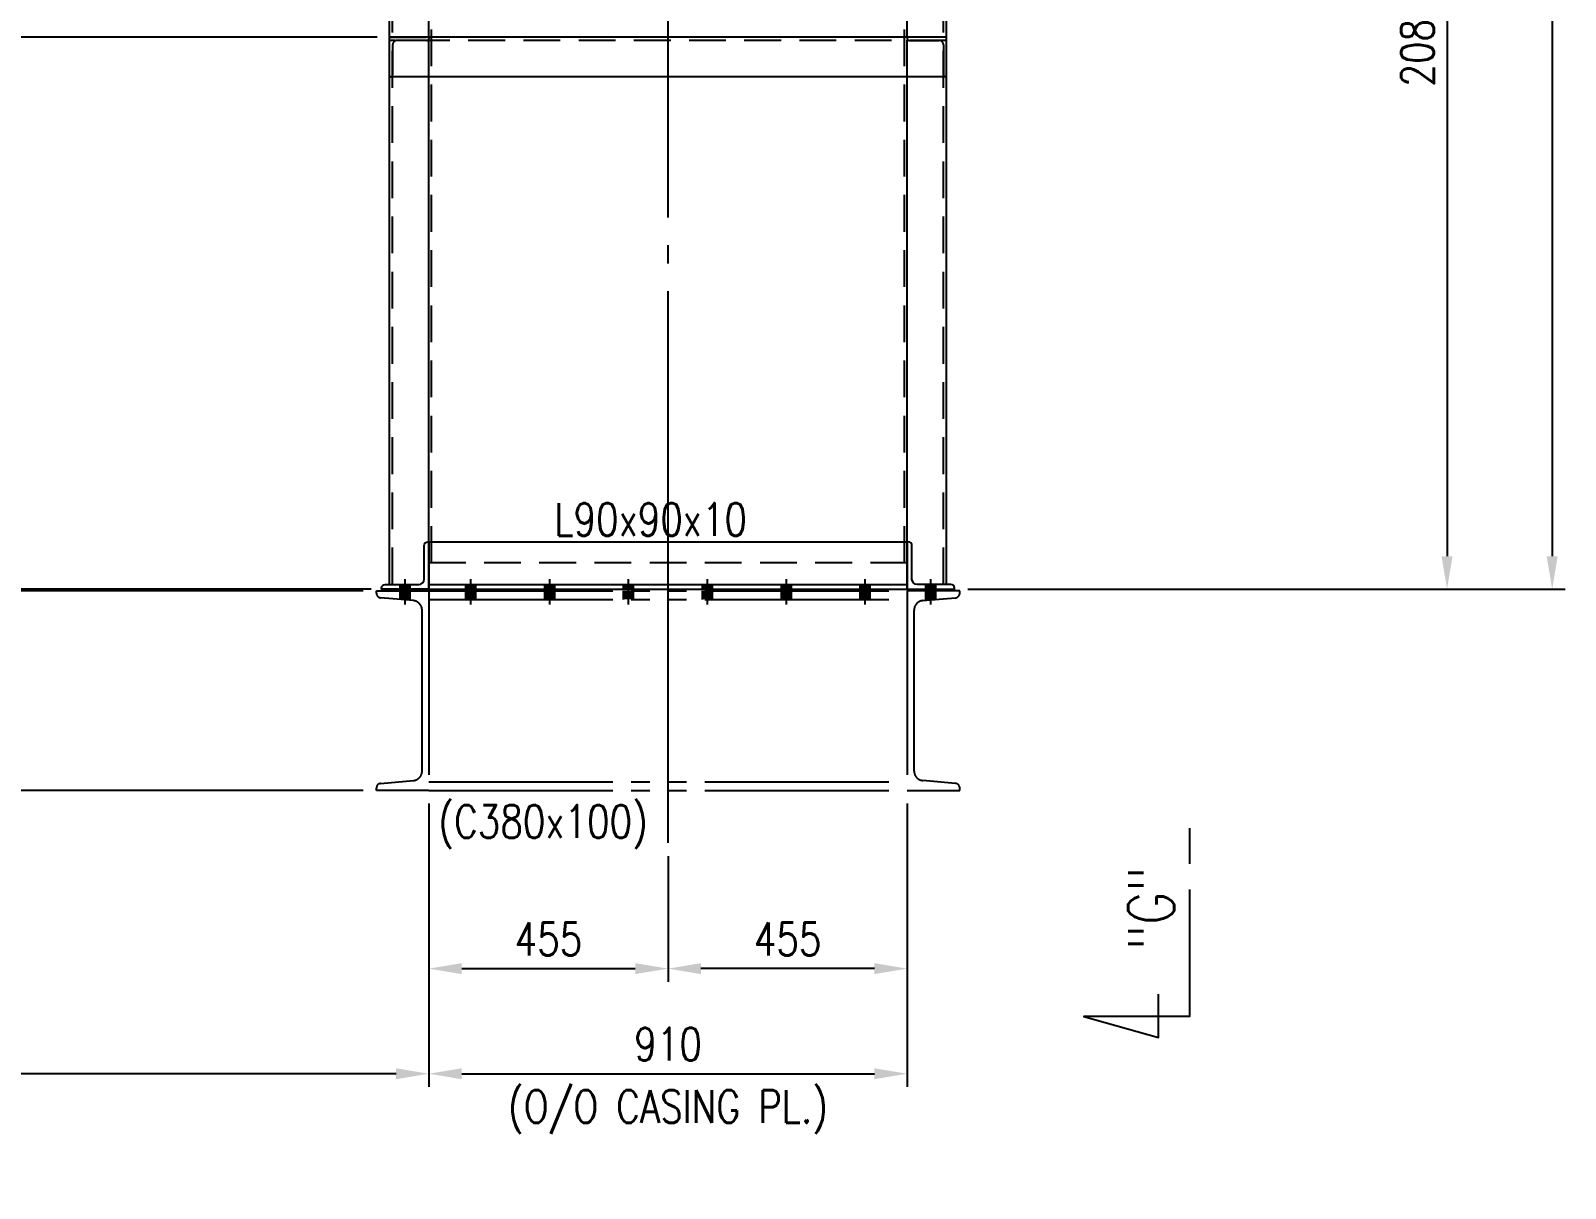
# Model space of a CAD drawing. Header units: millimetres. Extents: x 0 to 134087, y -49114 to 20834.
# Drawn here: x 5369 to 8289, y -42217 to -40014 of the extents above; entities that cross this region are included whole.
import ezdxf
from ezdxf.enums import TextEntityAlignment as Align

# ---------------------------------------------------------------- set-up
doc = ezdxf.new("R2010")
doc.units = ezdxf.units.MM
doc.header["$LTSCALE"] = 35
for name, pattern in [('JNK-CENTER', [34, 30, -1.5, 1, -1.5]), ('JNK-HIDDEN', [3, 2, -1]), ('JNK-PHANTOM', [15, 10, -1, 1, -1, 1, -1])]:
    doc.linetypes.add(name, pattern=pattern)
for name, color, linetype in [('CEN-R', 1, 'JNK-CENTER'), ('CON-C', 4, 'Continuous'), ('CON-G', 3, 'Continuous'), ('CON-Y', 2, 'Continuous'), ('Dim-W', 7, 'Continuous'), ('HID-Y', 2, 'JNK-HIDDEN'), ('PHA-M', 6, 'JNK-PHANTOM'), ('TXTT-C', 4, 'Continuous')]:
    doc.layers.add(name, color=color, linetype=linetype)
doc.styles.add('SIMPLEX', font='simplex.shx', dxfattribs={"width": 0.8})
doc.dimstyles.new('DIM25', dxfattribs={"dimscale": 25, "dimtxt": 2.5, "dimasz": 2.5, "dimexe": 1, "dimexo": 1, "dimgap": 1, "dimtad": 1, "dimdec": 1, "dimdsep": 46, "dimtxsty": 'SIMPLEX', "dimcen": 0, "dimclrt": 2, "dimazin": 2, "dimtfac": 1, "dimtdec": 1, "dimtix": 1, "dimtmove": 2, "dimatfit": 0, "dimfxl": 0.18, "dimtolj": 1, "dimtzin": 0, "dimarcsym": 0})

# ---------------------------------------------------------------- blocks, each defined once
blk = doc.blocks.new('*D2042')
at = {"layer": 'DEFPOINTS', "color": 0, "transparency": 16777216}
for p in [(2656.1, -41769), (2656.1, -41998.7), (6126.9, -41998.7)]:
    blk.add_point(p, dxfattribs=at)
at = {"layer": 'Dim-W', "color": 0, "lineweight": -2, "transparency": 16777216}
for p, q in [((2656.1, -41794), (2656.1, -42023.7)), ((6064.4, -41998.7), (2718.6, -41998.7))]:
    blk.add_line(p, q, dxfattribs=at)
at = {"layer": 'Dim-W', "color": 0, "transparency": 16777216}
for points in [[(2718.6, -41988.3), (2718.6, -42009.1), (2656.1, -41998.7)], [(6064.4, -41988.3), (6064.4, -42009.1), (6126.9, -41998.7)]]:
    blk.add_solid(points, dxfattribs=at)
at = {"layer": 'Dim-W', "color": 2, "transparency": 16777216, "insert": (4391.5, -41936.2), "char_height": 62.5, "attachment_point": 5, "style": 'SIMPLEX', "bg_fill": 3, "box_fill_scale": 1.1, "bg_fill_color": 256, "bg_fill_true_color": 13158600, "bg_fill_transparency": 0}
blk.add_mtext('\\A1;{\\L8811}', dxfattribs=at)
blk = doc.blocks.new('*D2051')
at = {"layer": 'DEFPOINTS', "color": 0, "transparency": 16777216}
for p in [(6026.9, -41079.6), (3977.1, -41459.6), (6026.9, -41459.6)]:
    blk.add_point(p, dxfattribs=at)
at = {"layer": 'Dim-W', "color": 0, "lineweight": -2, "transparency": 16777216}
for p, q in [((6001.9, -41079.6), (3952.1, -41079.6)), ((3977.1, -41142.1), (3977.1, -41397.1)), ((6001.9, -41459.6), (3952.1, -41459.6))]:
    blk.add_line(p, q, dxfattribs=at)
at = {"layer": 'Dim-W', "color": 0, "transparency": 16777216}
for points in [[(3966.7, -41142.1), (3987.5, -41142.1), (3977.1, -41079.6)], [(3966.7, -41397.1), (3987.5, -41397.1), (3977.1, -41459.6)]]:
    blk.add_solid(points, dxfattribs=at)
at = {"layer": 'Dim-W', "color": 2, "transparency": 16777216, "insert": (3920.9, -41269.6), "char_height": 62.5, "attachment_point": 5, "rotation": 90, "style": 'SIMPLEX', "bg_fill": 3, "box_fill_scale": 1.1, "bg_fill_color": 256, "bg_fill_true_color": 13158600, "bg_fill_transparency": 0}
blk.add_mtext('\\A1;380', dxfattribs=at)
blk = doc.blocks.new('*D2058')
at = {"layer": 'DEFPOINTS', "color": 0, "transparency": 16777216}
for p in [(6124.1, -35659.6), (7126.9, -41076.6), (8263.9, -41076.6)]:
    blk.add_point(p, dxfattribs=at)
at = {"layer": 'Dim-W', "color": 0, "lineweight": -2, "transparency": 16777216}
for p, q in [((6149.1, -35659.6), (8288.9, -35659.6)), ((8263.9, -35722.1), (8263.9, -41014.1)), ((7151.9, -41076.6), (8288.9, -41076.6))]:
    blk.add_line(p, q, dxfattribs=at)
at = {"layer": 'Dim-W', "color": 0, "transparency": 16777216}
for points in [[(8253.4, -35722.1), (8274.3, -35722.1), (8263.9, -35659.6)], [(8253.4, -41014.1), (8274.3, -41014.1), (8263.9, -41076.6)]]:
    blk.add_solid(points, dxfattribs=at)
at = {"layer": 'Dim-W', "color": 2, "transparency": 16777216, "insert": (8207.6, -38370.6), "char_height": 62.5, "attachment_point": 5, "rotation": 90, "style": 'SIMPLEX', "bg_fill": 3, "box_fill_scale": 1.1, "bg_fill_color": 256, "bg_fill_true_color": 13158600, "bg_fill_transparency": 0}
blk.add_mtext('\\A1;5417', dxfattribs=at)
blk = doc.blocks.new('SECMARK2')
at = {"layer": 'TXTT-C'}
blk.add_line((0, 0), (-2.72, 0), dxfattribs=at)
blk.add_lwpolyline([(-4.67, 0), (-14.32, 0), (-14.32, 8.05), (-15.93, 2.38), (-12.63, 2.38)], dxfattribs=at)
at = {"layer": 'TXTT-C', "style": 'SIMPLEX', "width": 1.17}
blk.add_attdef('TAG', text='', height=3.5, dxfattribs=at).set_placement((-7.82, 1.36), align=Align.CENTER)
blk = doc.blocks.new('*D2068')
at = {"layer": 'DEFPOINTS', "color": 0, "transparency": 16777216}
for p in [(6052.7, -38992.6), (3977.1, -41076.6), (6041.8, -41076.6)]:
    blk.add_point(p, dxfattribs=at)
at = {"layer": 'Dim-W', "color": 0, "lineweight": -2, "transparency": 16777216}
for p, q in [((6027.7, -38992.6), (3952.1, -38992.6)), ((3977.1, -39055.1), (3977.1, -41014.1)), ((6016.8, -41076.6), (3952.1, -41076.6))]:
    blk.add_line(p, q, dxfattribs=at)
at = {"layer": 'Dim-W', "color": 0, "transparency": 16777216}
for points in [[(3966.7, -39055.1), (3987.5, -39055.1), (3977.1, -38992.6)], [(3966.7, -41014.1), (3987.5, -41014.1), (3977.1, -41076.6)]]:
    blk.add_solid(points, dxfattribs=at)
at = {"layer": 'Dim-W', "color": 2, "transparency": 16777216, "insert": (3920.9, -40034.6), "char_height": 62.5, "attachment_point": 5, "rotation": 90, "style": 'SIMPLEX', "bg_fill": 3, "box_fill_scale": 1.1, "bg_fill_color": 256, "bg_fill_true_color": 13158600, "bg_fill_transparency": 0}
blk.add_mtext('\\A1;2084', dxfattribs=at)
blk = doc.blocks.new('*D2069')
at = {"layer": 'DEFPOINTS', "color": 0, "transparency": 16777216}
for p in [(6052.7, -38992.6), (4177.1, -40026.6), (6053.5, -40026.6)]:
    blk.add_point(p, dxfattribs=at)
at = {"layer": 'Dim-W', "color": 0, "lineweight": -2, "transparency": 16777216}
for p, q in [((6027.7, -38992.6), (4152.1, -38992.6)), ((4177.1, -39055.1), (4177.1, -39964.1)), ((6028.5, -40026.6), (4152.1, -40026.6))]:
    blk.add_line(p, q, dxfattribs=at)
at = {"layer": 'Dim-W', "color": 0, "transparency": 16777216}
for points in [[(4166.7, -39055.1), (4187.5, -39055.1), (4177.1, -38992.6)], [(4166.7, -39964.1), (4187.5, -39964.1), (4177.1, -40026.6)]]:
    blk.add_solid(points, dxfattribs=at)
at = {"layer": 'Dim-W', "color": 2, "transparency": 16777216, "insert": (4120.9, -39509.6), "char_height": 62.5, "attachment_point": 5, "rotation": 90, "style": 'SIMPLEX', "bg_fill": 3, "box_fill_scale": 1.1, "bg_fill_color": 256, "bg_fill_true_color": 13158600, "bg_fill_transparency": 0}
blk.add_mtext('\\A1;1034', dxfattribs=at)
blk = doc.blocks.new('*D2070')
at = {"layer": 'DEFPOINTS', "color": 0, "transparency": 16777216}
for p in [(6053.5, -40026.6), (4177.1, -41076.6), (6041.8, -41076.6)]:
    blk.add_point(p, dxfattribs=at)
at = {"layer": 'Dim-W', "color": 0, "lineweight": -2, "transparency": 16777216}
for p, q in [((6028.5, -40026.6), (4152.1, -40026.6)), ((4177.1, -40089.1), (4177.1, -41014.1)), ((6016.8, -41076.6), (4152.1, -41076.6))]:
    blk.add_line(p, q, dxfattribs=at)
at = {"layer": 'Dim-W', "color": 0, "transparency": 16777216}
for points in [[(4166.7, -40089.1), (4187.5, -40089.1), (4177.1, -40026.6)], [(4166.7, -41014.1), (4187.5, -41014.1), (4177.1, -41076.6)]]:
    blk.add_solid(points, dxfattribs=at)
at = {"layer": 'Dim-W', "color": 2, "transparency": 16777216, "insert": (4120.9, -40551.6), "char_height": 62.5, "attachment_point": 5, "rotation": 90, "style": 'SIMPLEX', "bg_fill": 3, "box_fill_scale": 1.1, "bg_fill_color": 256, "bg_fill_true_color": 13158600, "bg_fill_transparency": 0}
blk.add_mtext('\\A1;1050', dxfattribs=at)
blk = doc.blocks.new('*D2112')
at = {"layer": 'DEFPOINTS', "color": 0, "transparency": 16777216}
for p in [(6126.9, -41459.4), (7036.9, -41459.4), (7036.9, -41998.7)]:
    blk.add_point(p, dxfattribs=at)
at = {"layer": 'Dim-W', "color": 0, "lineweight": -2, "transparency": 16777216}
for p, q in [((6126.9, -41484.4), (6126.9, -42023.7)), ((7036.9, -41484.4), (7036.9, -42023.7)), ((6189.4, -41998.7), (6974.4, -41998.7))]:
    blk.add_line(p, q, dxfattribs=at)
at = {"layer": 'Dim-W', "color": 0, "transparency": 16777216}
for points in [[(6189.4, -41988.3), (6189.4, -42009.1), (6126.9, -41998.7)], [(6974.4, -41988.3), (6974.4, -42009.1), (7036.9, -41998.7)]]:
    blk.add_solid(points, dxfattribs=at)
at = {"layer": 'Dim-W', "color": 2, "transparency": 16777216, "char_height": 62.5, "attachment_point": 5, "style": 'SIMPLEX'}
for s, insert in [('\\A1;910', (6581.9, -41942.4)), ('\\A1;(O/O CASING PL.)', (6581.9, -42071.3))]:
    blk.add_mtext(s, dxfattribs=dict(at, insert=insert))
blk = doc.blocks.new('*D2071')
at = {"layer": 'DEFPOINTS', "color": 0, "transparency": 16777216}
for p in [(6126.9, -41459.6), (6581.9, -41559.6), (6581.9, -41798.7)]:
    blk.add_point(p, dxfattribs=at)
at = {"layer": 'Dim-W', "color": 0, "lineweight": -2, "transparency": 16777216}
for p, q in [((6126.9, -41484.6), (6126.9, -41823.7)), ((6581.9, -41584.6), (6581.9, -41823.7)), ((6189.4, -41798.7), (6519.4, -41798.7))]:
    blk.add_line(p, q, dxfattribs=at)
at = {"layer": 'Dim-W', "color": 0, "transparency": 16777216}
for points in [[(6189.4, -41788.3), (6189.4, -41809.1), (6126.9, -41798.7)], [(6519.4, -41788.3), (6519.4, -41809.1), (6581.9, -41798.7)]]:
    blk.add_solid(points, dxfattribs=at)
at = {"layer": 'Dim-W', "color": 2, "transparency": 16777216, "insert": (6354.4, -41742.4), "char_height": 62.5, "attachment_point": 5, "style": 'SIMPLEX', "bg_fill": 3, "box_fill_scale": 1.1, "bg_fill_color": 256, "bg_fill_true_color": 13158600, "bg_fill_transparency": 0}
blk.add_mtext('\\A1;455', dxfattribs=at)
blk = doc.blocks.new('*D2072')
at = {"layer": 'DEFPOINTS', "color": 0, "transparency": 16777216}
for p in [(7036.9, -41459.6), (6581.9, -41559.6), (6581.9, -41798.7)]:
    blk.add_point(p, dxfattribs=at)
at = {"layer": 'Dim-W', "color": 0, "lineweight": -2, "transparency": 16777216}
for p, q in [((7036.9, -41484.6), (7036.9, -41823.7)), ((6581.9, -41584.6), (6581.9, -41823.7)), ((6974.4, -41798.7), (6644.4, -41798.7))]:
    blk.add_line(p, q, dxfattribs=at)
at = {"layer": 'Dim-W', "color": 0, "transparency": 16777216}
for points in [[(6644.4, -41788.3), (6644.4, -41809.1), (6581.9, -41798.7)], [(6974.4, -41788.3), (6974.4, -41809.1), (7036.9, -41798.7)]]:
    blk.add_solid(points, dxfattribs=at)
at = {"layer": 'Dim-W', "color": 2, "transparency": 16777216, "insert": (6809.4, -41742.4), "char_height": 62.5, "attachment_point": 5, "style": 'SIMPLEX', "bg_fill": 3, "box_fill_scale": 1.1, "bg_fill_color": 256, "bg_fill_true_color": 13158600, "bg_fill_transparency": 0}
blk.add_mtext('\\A1;455', dxfattribs=at)
blk = doc.blocks.new('*D2074')
at = {"layer": 'DEFPOINTS', "color": 0, "transparency": 16777216}
for p in [(7111.9, -38992.6), (7126.9, -41076.6), (8063.9, -41076.6)]:
    blk.add_point(p, dxfattribs=at)
at = {"layer": 'Dim-W', "color": 0, "lineweight": -2, "transparency": 16777216}
for p, q in [((7136.9, -38992.6), (8088.9, -38992.6)), ((8063.9, -39055.1), (8063.9, -41014.1)), ((7151.9, -41076.6), (8088.9, -41076.6))]:
    blk.add_line(p, q, dxfattribs=at)
at = {"layer": 'Dim-W', "color": 0, "transparency": 16777216}
for points in [[(8053.4, -39055.1), (8074.3, -39055.1), (8063.9, -38992.6)], [(8053.4, -41014.1), (8074.3, -41014.1), (8063.9, -41076.6)]]:
    blk.add_solid(points, dxfattribs=at)
at = {"layer": 'Dim-W', "color": 2, "transparency": 16777216, "insert": (8007.6, -40034.6), "char_height": 62.5, "attachment_point": 5, "rotation": 90, "style": 'SIMPLEX', "bg_fill": 3, "box_fill_scale": 1.1, "bg_fill_color": 256, "bg_fill_true_color": 13158600, "bg_fill_transparency": 0}
blk.add_mtext('\\A1;2084', dxfattribs=at)

msp = doc.modelspace()

# ---------------------------------------------------------------- hatches: boundary and pattern name
at = {"layer": 'Dim-W'}
h = msp.add_hatch(color=256, dxfattribs=at)
h.paths.add_polyline_path([(6081.9353, -41067.6369), (6072.4353, -41067.6369), (6072.4353, -41076.6369), (6081.9353, -41076.6369)])
h.paths.add_polyline_path([(6091.4353, -41067.6369), (6081.9353, -41067.6369), (6081.9353, -41076.6369), (6091.4353, -41076.6369)])
h.paths.add_polyline_path([(6081.9353, -41079.6369), (6072.4353, -41079.6369), (6072.4353, -41096.3119), (6081.9353, -41097.1431)])
h.paths.add_polyline_path([(6091.4353, -41079.6369), (6081.9353, -41079.6369), (6081.9353, -41097.1431), (6091.4353, -41097.9742)])

# ---------------------------------------------------------------- linework, layer by layer
at = {"layer": 'CEN-R'}
for p, q in [((6581.9353, -41559.6369), (6581.9353, -38839.6369)), ((6081.9353, -41105.6369), (6081.9353, -41057.6369))]:
    msp.add_line(p, q, dxfattribs=at)
at = {"layer": 'HID-Y'}
for p, q in [((6072.4353, -41076.6369), (6072.4353, -41067.6369)), ((6091.4353, -41076.6369), (6091.4353, -41067.6369)), ((6072.4353, -41096.3119), (6072.4353, -41079.6369)), ((6091.4353, -41097.9742), (6091.4353, -41079.6369))]:
    msp.add_line(p, q, dxfattribs=at)
at = {"layer": 'PHA-M'}
for p, q in [((6126.9353, -41096.1369), (7036.9353, -41096.1369)), ((6126.9353, -41443.1369), (7036.9353, -41443.1369)), ((6126.9353, -41459.6369), (7036.9353, -41459.6369))]:
    msp.add_line(p, q, dxfattribs=at)

# ---------------------------------------------------------------- block references
at = {"layer": 'Dim-W'}
ref = msp.add_blockref('SECMARK2', (7574.2096, -41531.545), dxfattribs=dict(at, xscale=25, yscale=25, zscale=25, rotation=90.00000000000001))
ref.add_attrib('TAG', '"G"', (7544.7096, -41763.4449), dxfattribs={"layer": 'CON-C', "height": 87.5, "rotation": 90, "style": 'SIMPLEX', "width": 0.8})

# ---------------------------------------------------------------- texts
at = {"layer": 'CON-Y', "style": 'SIMPLEX', "width": 0.8}
msp.add_text('(C380x100)', height=62.5, dxfattribs=at).set_placement((6145.0064, -41550.0099))

# ---------------------------------------------------------------- dimensions: what is measured, and where the dimension line sits
at = {"layer": 'Dim-W'}
dim = msp.add_linear_dim(base=(3977.1207, -41459.6369), p1=(6026.9353, -41079.6369), p2=(6026.9353, -41459.6369), angle=90, dimstyle='DIM25', override={"dimdec": 0, "dimadec": 1, "dimazin": 3, "dimtdec": 0, "dimtix": 0, "dimtfill": 1}, dxfattribs=at)
dim.commit()
dim.dimension.update_dxf_attribs({"geometry": '*D2051', "text_midpoint": (3920.8707, -41269.6369)})
dim = msp.add_linear_dim(base=(2656.1026, -41998.6852), p1=(6126.9353, -41998.6852), p2=(2656.1026, -41768.9819), angle=180, text='{\\L8811}', dimstyle='DIM25', override={"dimdec": 0, "dimtdec": 0, "dimtfill": 1}, dxfattribs=at)
dim.commit()
dim.dimension.update_dxf_attribs({"geometry": '*D2042', "text_midpoint": (4391.519, -41936.1852)})

# ---------------------------------------------------------------- next in the draw order: dimensions: what is measured, and where the dimension line sits
dim = msp.add_linear_dim(base=(8263.861, -41076.6369), p1=(6124.0914, -35659.6369), p2=(7126.9353, -41076.6369), angle=90, dimstyle='DIM25', override={"dimdec": 0, "dimadec": 1, "dimazin": 3, "dimtdec": 0, "dimtix": 0, "dimtmove": 0, "dimtfill": 1}, dxfattribs=at)
dim.commit()
dim.dimension.update_dxf_attribs({"geometry": '*D2058', "text_midpoint": (8263.861, -38370.6369), "dimtype": 160})
dim = msp.add_linear_dim(base=(3977.1207, -41076.6369), p1=(6052.6818, -38992.6369), p2=(6041.7561, -41076.6369), angle=90, dimstyle='DIM25', override={"dimdec": 0, "dimtdec": 0, "dimtix": 0, "dimatfit": 2, "dimtfill": 1}, dxfattribs=at)
dim.commit()
dim.dimension.update_dxf_attribs({"geometry": '*D2068', "text_midpoint": (3920.8707, -40034.6369)})
dim = msp.add_linear_dim(base=(7036.9353, -41998.6852), p1=(6126.9353, -41459.3989), p2=(7036.9353, -41459.3989), text='<>\\X(O/O CASING PL.)', dimstyle='DIM25', dxfattribs=at)
dim.commit()
dim.dimension.update_dxf_attribs({"geometry": '*D2112', "text_midpoint": (6581.9353, -41998.6852)})

# ---------------------------------------------------------------- next in the draw order: hatches: boundary and pattern name
h = msp.add_hatch(color=256, dxfattribs=at)
h.paths.add_polyline_path([(6206.9353, -41067.6369), (6197.4353, -41067.6369), (6197.4353, -41076.6369), (6206.9353, -41076.6369)])
h.paths.add_polyline_path([(6216.4353, -41067.6369), (6206.9353, -41067.6369), (6206.9353, -41076.6369), (6216.4353, -41076.6369)])
h.paths.add_polyline_path([(6206.9353, -41079.6369), (6197.4353, -41079.6369), (6197.4353, -41096.1369), (6206.9353, -41096.1369)])
h.paths.add_polyline_path([(6216.4353, -41079.6369), (6206.9353, -41079.6369), (6206.9353, -41096.1369), (6216.4353, -41096.1369)])
h = msp.add_hatch(color=256, dxfattribs=at)
h.paths.add_polyline_path([(6356.9353, -41067.6369), (6347.4353, -41067.6369), (6347.4353, -41076.6369), (6356.9353, -41076.6369)])
h.paths.add_polyline_path([(6366.4353, -41067.6369), (6356.9353, -41067.6369), (6356.9353, -41076.6369), (6366.4353, -41076.6369)])
h.paths.add_polyline_path([(6356.9353, -41079.6369), (6347.4353, -41079.6369), (6347.4353, -41096.1369), (6356.9353, -41096.1369)])
h.paths.add_polyline_path([(6366.4353, -41079.6369), (6356.9353, -41079.6369), (6356.9353, -41096.1369), (6366.4353, -41096.1369)])
h = msp.add_hatch(color=256, dxfattribs=at)
h.paths.add_polyline_path([(6506.9353, -41067.6369), (6497.4353, -41067.6369), (6497.4353, -41076.6369), (6506.9353, -41076.6369)])
h.paths.add_polyline_path([(6516.4353, -41067.6369), (6506.9353, -41067.6369), (6506.9353, -41076.6369), (6516.4353, -41076.6369)])
h.paths.add_polyline_path([(6506.9353, -41079.6369), (6497.4353, -41079.6369), (6497.4353, -41096.1369), (6506.9353, -41096.1369)])
h.paths.add_polyline_path([(6516.4353, -41079.6369), (6506.9353, -41079.6369), (6506.9353, -41096.1369), (6516.4353, -41096.1369)])
h = msp.add_hatch(color=256, dxfattribs=at)
h.paths.add_polyline_path([(6656.9353, -41067.6369), (6647.4353, -41067.6369), (6647.4353, -41076.6369), (6656.9353, -41076.6369)])
h.paths.add_polyline_path([(6666.4353, -41067.6369), (6656.9353, -41067.6369), (6656.9353, -41076.6369), (6666.4353, -41076.6369)])
h.paths.add_polyline_path([(6656.9353, -41079.6369), (6647.4353, -41079.6369), (6647.4353, -41096.1369), (6656.9353, -41096.1369)])
h.paths.add_polyline_path([(6666.4353, -41079.6369), (6656.9353, -41079.6369), (6656.9353, -41096.1369), (6666.4353, -41096.1369)])
h = msp.add_hatch(color=256, dxfattribs=at)
h.paths.add_polyline_path([(6806.9353, -41067.6369), (6797.4353, -41067.6369), (6797.4353, -41076.6369), (6806.9353, -41076.6369)])
h.paths.add_polyline_path([(6816.4353, -41067.6369), (6806.9353, -41067.6369), (6806.9353, -41076.6369), (6816.4353, -41076.6369)])
h.paths.add_polyline_path([(6806.9353, -41079.6369), (6797.4353, -41079.6369), (6797.4353, -41096.1369), (6806.9353, -41096.1369)])
h.paths.add_polyline_path([(6816.4353, -41079.6369), (6806.9353, -41079.6369), (6806.9353, -41096.1369), (6816.4353, -41096.1369)])
h = msp.add_hatch(color=256, dxfattribs=at)
h.paths.add_polyline_path([(6956.9353, -41067.6369), (6947.4353, -41067.6369), (6947.4353, -41076.6369), (6956.9353, -41076.6369)])
h.paths.add_polyline_path([(6966.4353, -41067.6369), (6956.9353, -41067.6369), (6956.9353, -41076.6369), (6966.4353, -41076.6369)])
h.paths.add_polyline_path([(6956.9353, -41079.6369), (6947.4353, -41079.6369), (6947.4353, -41096.1369), (6956.9353, -41096.1369)])
h.paths.add_polyline_path([(6966.4353, -41079.6369), (6956.9353, -41079.6369), (6956.9353, -41096.1369), (6966.4353, -41096.1369)])
h = msp.add_hatch(color=256, dxfattribs=at)
h.paths.add_polyline_path([(7081.9353, -41067.6369), (7091.4353, -41067.6369), (7091.4353, -41076.6369), (7081.9353, -41076.6369)])
h.paths.add_polyline_path([(7072.4353, -41067.6369), (7081.9353, -41067.6369), (7081.9353, -41076.6369), (7072.4353, -41076.6369)])
h.paths.add_polyline_path([(7081.9353, -41079.6369), (7091.4353, -41079.6369), (7091.4353, -41096.3119), (7081.9353, -41097.1431)])
h.paths.add_polyline_path([(7072.4353, -41079.6369), (7081.9353, -41079.6369), (7081.9353, -41097.1431), (7072.4353, -41097.9742)])

# ---------------------------------------------------------------- next in the draw order: linework, layer by layer
at = {"layer": 'CEN-R'}
for p, q in [((6581.9353, -41559.6369), (6581.9353, -38839.6369)), ((6206.9353, -41106.1369), (6206.9353, -41057.6369)), ((6356.9353, -41106.1369), (6356.9353, -41057.6369)), ((6506.9353, -41106.1369), (6506.9353, -41057.6369)), ((6656.9353, -41106.1369), (6656.9353, -41057.6369)), ((6806.9353, -41106.1369), (6806.9353, -41057.6369)), ((6956.9353, -41106.1369), (6956.9353, -41057.6369)), ((7081.9353, -41105.6369), (7081.9353, -41057.6369))]:
    msp.add_line(p, q, dxfattribs=at)
at = {"layer": 'CON-G'}
for p, q in [((6126.9353, -40026.6369), (6126.9353, -39027.6369)), ((7036.9353, -40026.6369), (7036.9353, -39027.6369)), ((7111.9353, -41067.6369), (7111.9353, -39272.6369)), ((6126.9353, -41076.6369), (6126.9353, -40101.6369)), ((7036.9353, -41076.6369), (7036.9353, -40101.6369)), ((6126.9353, -40986.6369), (7036.9353, -40986.6369)), ((6126.9353, -41067.6369), (7036.9353, -41067.6369)), ((6126.9353, -41076.6369), (7036.9353, -41076.6369))]:
    msp.add_line(p, q, dxfattribs=at)
msp.add_lwpolyline([(7036.9353, -41076.6369), (7126.9353, -41076.6369), (7126.9353, -41074.6369, 0.414213562), (7119.9353, -41067.6369), (7055.9353, -41067.6369, -0.414213562), (7045.9353, -41057.6369), (7045.9353, -40993.6369, 0.414213562), (7038.9353, -40986.6369), (7036.9353, -40986.6369)], format="xyb", close=True, dxfattribs=at)
at = {"layer": 'HID-Y'}
for p, q in [((7105.9353, -41067.6369), (7105.9353, -39001.6369)), ((6131.9353, -41026.6369), (6131.9353, -39027.6369)), ((7031.9353, -41026.6369), (7031.9353, -39027.6369)), ((6126.9353, -40101.6369), (6126.9353, -40026.6369)), ((7036.9353, -40101.6369), (7036.9353, -40026.6369)), ((7036.9353, -41026.6369), (6126.9353, -41026.6369)), ((6197.4353, -41076.6369), (6197.4353, -41067.6369)), ((6216.4353, -41076.6369), (6216.4353, -41067.6369)), ((6347.4353, -41076.6369), (6347.4353, -41067.6369)), ((6366.4353, -41076.6369), (6366.4353, -41067.6369)), ((6497.4353, -41076.6369), (6497.4353, -41067.6369)), ((6516.4353, -41076.6369), (6516.4353, -41067.6369)), ((6647.4353, -41076.6369), (6647.4353, -41067.6369)), ((6666.4353, -41076.6369), (6666.4353, -41067.6369)), ((6797.4353, -41076.6369), (6797.4353, -41067.6369)), ((6816.4353, -41076.6369), (6816.4353, -41067.6369)), ((6947.4353, -41076.6369), (6947.4353, -41067.6369)), ((6966.4353, -41076.6369), (6966.4353, -41067.6369)), ((7072.4353, -41076.6369), (7072.4353, -41067.6369)), ((7091.4353, -41076.6369), (7091.4353, -41067.6369)), ((6197.4353, -41096.1369), (6197.4353, -41079.6369)), ((6216.4353, -41096.1369), (6216.4353, -41079.6369)), ((6347.4353, -41096.1369), (6347.4353, -41079.6369)), ((6366.4353, -41096.1369), (6366.4353, -41079.6369)), ((6497.4353, -41096.1369), (6497.4353, -41079.6369)), ((6516.4353, -41096.1369), (6516.4353, -41079.6369)), ((6647.4353, -41096.1369), (6647.4353, -41079.6369)), ((6666.4353, -41096.1369), (6666.4353, -41079.6369)), ((6797.4353, -41096.1369), (6797.4353, -41079.6369)), ((6816.4353, -41096.1369), (6816.4353, -41079.6369)), ((6947.4353, -41096.1369), (6947.4353, -41079.6369)), ((6966.4353, -41096.1369), (6966.4353, -41079.6369)), ((7072.4353, -41097.9742), (7072.4353, -41079.6369)), ((7091.4353, -41096.3119), (7091.4353, -41079.6369))]:
    msp.add_line(p, q, dxfattribs=at)
msp.add_lwpolyline([(7111.9353, -40026.6369), (7036.9353, -40026.6369), (7036.9353, -40028.6369, 0.414213562), (7040.9353, -40032.6369), (7097.4353, -40032.6369, -0.414213562), (7105.9353, -40041.1369), (7105.9353, -40097.6369, 0.414213562), (7109.9353, -40101.6369), (7111.9353, -40101.6369)], format="xyb", close=True, dxfattribs=at)
at = {"layer": 'PHA-M'}
msp.add_line((6126.9353, -41079.6369), (7036.9353, -41079.6369), dxfattribs=at)
msp.add_lwpolyline([(7036.9353, -41079.6369), (7036.9353, -41459.6369), (7136.9353, -41459.6369), (7136.9353, -41455.1897, 0.388878732), (7128.7197, -41446.2239), (7066.3665, -41440.7687, -0.388878732), (7049.9353, -41422.8372), (7049.9353, -41116.4367, -0.388878732), (7066.3665, -41098.5052), (7128.7197, -41093.05, 0.388878732), (7136.9353, -41084.0842), (7136.9353, -41079.6369)], format="xyb", close=True, dxfattribs=at)

# ---------------------------------------------------------------- next in the draw order: texts
at = {"layer": 'CON-Y', "style": 'SIMPLEX', "width": 0.8}
msp.add_text('L90x90x10', height=62.5, dxfattribs=at).set_placement((6365.7326, -40975.2564))

# ---------------------------------------------------------------- next in the draw order: dimensions: what is measured, and where the dimension line sits
at = {"layer": 'Dim-W'}
dim = msp.add_linear_dim(base=(4177.1207, -40026.6369), p1=(6052.6818, -38992.6369), p2=(6053.4957, -40026.6369), angle=90, dimstyle='DIM25', override={"dimdec": 0, "dimtdec": 0, "dimtix": 0, "dimatfit": 2, "dimtfill": 1}, dxfattribs=at)
dim.commit()
dim.dimension.update_dxf_attribs({"geometry": '*D2069', "text_midpoint": (4120.8707, -39509.6369)})

# ---------------------------------------------------------------- next in the draw order: dimensions: what is measured, and where the dimension line sits
dim = msp.add_linear_dim(base=(4177.1207, -41076.6369), p1=(6053.4957, -40026.6369), p2=(6041.7561, -41076.6369), angle=90, dimstyle='DIM25', override={"dimdec": 0, "dimtdec": 0, "dimtix": 0, "dimatfit": 2, "dimtfill": 1}, dxfattribs=at)
dim.commit()
dim.dimension.update_dxf_attribs({"geometry": '*D2070', "text_midpoint": (4120.8707, -40551.6369)})

# ---------------------------------------------------------------- next in the draw order: linework, layer by layer
at = {"layer": 'CON-G'}
for p, q in [((6051.9353, -41067.6369), (6051.9353, -39272.6369)), ((7111.9353, -40026.6369), (6051.9353, -40026.6369)), ((7111.9353, -40101.6369), (6051.9353, -40101.6369))]:
    msp.add_line(p, q, dxfattribs=at)
msp.add_lwpolyline([(6126.9353, -41076.6369), (6036.9353, -41076.6369), (6036.9353, -41074.6369, -0.414213562), (6043.9353, -41067.6369), (6107.9353, -41067.6369, 0.414213562), (6117.9353, -41057.6369), (6117.9353, -40993.6369, -0.414213562), (6124.9353, -40986.6369), (6126.9353, -40986.6369)], format="xyb", close=True, dxfattribs=at)
at = {"layer": 'HID-Y'}
for p, q in [((6057.9353, -41067.6369), (6057.9353, -39001.6369)), ((7111.9353, -40032.6369), (6051.9353, -40032.6369))]:
    msp.add_line(p, q, dxfattribs=at)
msp.add_lwpolyline([(6051.9353, -40026.6369), (6126.9353, -40026.6369), (6126.9353, -40028.6369, -0.414213562), (6122.9353, -40032.6369), (6066.4353, -40032.6369, 0.414213562), (6057.9353, -40041.1369), (6057.9353, -40097.6369, -0.414213562), (6053.9353, -40101.6369), (6051.9353, -40101.6369)], format="xyb", close=True, dxfattribs=at)
at = {"layer": 'PHA-M'}
msp.add_lwpolyline([(6126.9353, -41079.6369), (6126.9353, -41459.6369), (6026.9353, -41459.6369), (6026.9353, -41455.1897, -0.388878732), (6035.1509, -41446.2239), (6097.5041, -41440.7687, 0.388878732), (6113.9353, -41422.8372), (6113.9353, -41116.4367, 0.388878732), (6097.5041, -41098.5052), (6035.1509, -41093.05, -0.388878732), (6026.9353, -41084.0842), (6026.9353, -41079.6369)], format="xyb", close=True, dxfattribs=at)

# ---------------------------------------------------------------- next in the draw order: dimensions: what is measured, and where the dimension line sits
at = {"layer": 'Dim-W'}
dim = msp.add_linear_dim(base=(8063.861, -41076.6369), p1=(7111.9353, -38992.6369), p2=(7126.9353, -41076.6369), angle=90, dimstyle='DIM25', override={"dimdec": 3, "dimtdec": 3, "dimtix": 0, "dimatfit": 2, "dimtfill": 1}, dxfattribs=at)
dim.commit()
dim.dimension.update_dxf_attribs({"geometry": '*D2074', "text_midpoint": (8007.611, -40034.6369)})
dim = msp.add_linear_dim(base=(6581.9353, -41798.6852), p1=(6126.9353, -41459.6369), p2=(6581.9353, -41559.6369), dimstyle='DIM25', override={"dimdec": 0, "dimtdec": 0, "dimtix": 0, "dimatfit": 2, "dimtfill": 1}, dxfattribs=at)
dim.commit()
dim.dimension.update_dxf_attribs({"geometry": '*D2071', "text_midpoint": (6354.4353, -41742.4352)})

# ---------------------------------------------------------------- next in the draw order: dimensions: what is measured, and where the dimension line sits
dim = msp.add_linear_dim(base=(6581.9353, -41798.6852), p1=(7036.9353, -41459.6369), p2=(6581.9353, -41559.6369), angle=180, dimstyle='DIM25', override={"dimdec": 0, "dimtdec": 0, "dimtix": 0, "dimatfit": 2, "dimtfill": 1}, dxfattribs=at)
dim.commit()
dim.dimension.update_dxf_attribs({"geometry": '*D2072', "text_midpoint": (6809.4353, -41742.4352)})

doc.saveas('drawing.dxf')
